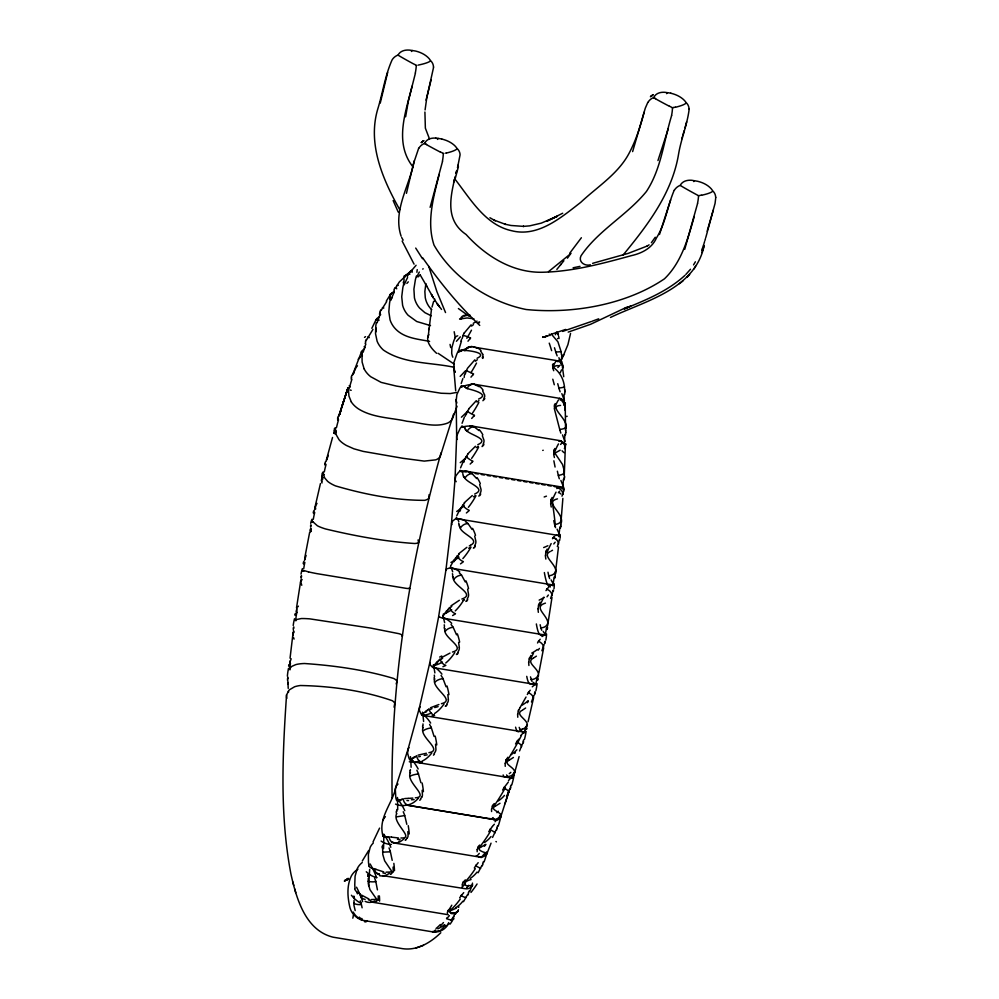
<?xml version="1.0" encoding="UTF-8"?>
<svg xmlns="http://www.w3.org/2000/svg" width="999" height="999" viewBox="0 0 999 999"><rect width="100%" height="100%" fill="white"/><g stroke="black" fill="none" stroke-linecap="round" stroke-linejoin="round"><path stroke-width="1.5" d="M565.571 432.617L565.546 434.89M396.828 813.498C391.121 822.577 415.834 838.873 400.936 837.961M440.996 452.922C409.69 564.885 390.347 681.193 392.108 797.751M386.138 872.164L390.334 872.027L391.633 871.153L384.652 860.838L382.817 854.532L382.642 848.988M565.222 404.033L565.559 430.769M448.389 699.675L447.827 694.542M564.235 475.886L563.998 469.767L562.512 464.448L554.895 453.146L560.177 450.187M565.159 410.452L565.209 403.871M547.315 626.336C551.723 616.845 530.881 607.642 545.442 603.121M434.528 301.236L434.615 298.801M517.607 714.073L517.782 717.245M288.224 688.398L287.849 680.856M429.607 341.383C417.969 339.098 404.782 338.211 395.904 329.345A22.453 19.843 35.4 0 1 390.06 319.905L388.836 311.75L389.535 303.234A70.567 62.4 35.4 0 1 390.247 299.675L390.247 295.866M557.479 498.863C542.644 502.46 566.283 513.786 560.689 524.325M526.773 726.698C530.506 720.391 513.648 714.822 521.865 710.476M537.824 677.409C542.27 669.592 524.425 663.124 533.091 658.266M382.754 845.092L382.704 846.94M564.273 475L565.409 445.092M371.291 899.562L376.735 899.35L369.93 889.634L368.281 883.503L368.256 878.208M564.185 477.684L564.085 479.895M505.132 763.411L505.244 766.333M550.049 551.61C540.222 556.256 560.427 565.784 554.994 574.887M404.158 277.859L404.233 277.048A26.424 11.364 7 0 1 404.195 275.861M565.209 404.32L565.184 404.682A7.055 7.043 65.8 0 0 559.34 398.314L474.001 384.215A7.055 6.194 -77.2 0 0 467.132 388.599L465.946 387.575M368.469 874.487L368.381 876.26M355.194 910.589L353.946 905.356L354.033 900.449M491.52 808.94L491.595 811.525M560.589 526.036L560.439 528.121M287.962 678.908L288.087 677.21M424.912 112.025L425.362 128.159L429.47 138.898M450.574 910.688C445.429 913.248 459.253 914.272 458.316 909.927M453.546 414.16L440.247 456.431A22.353 10.614 16.6 0 1 435.764 459.852L424.238 461.101L402.934 458.291L363.149 451.386L353.908 448.813L346.441 445.492A22.453 10.664 16.6 0 1 339.048 439.722L336.351 435.002L335.464 430.219A70.567 33.516 16.6 0 1 335.502 428.246M394.056 707.18L394.767 703.333A22.203 7.505 4.6 0 0 392.332 700.711C363.224 690.609 331.181 686.063 300.337 685.514A22.203 7.505 4.6 0 0 294.568 686.775L289.298 689.872L286.551 694.904C282.505 754.47 279.645 815.097 290.946 874.075C296.366 898.401 305.357 930.306 333.017 937.174L402.572 948.663C417.17 950.848 430.744 942.532 440.809 932.729M404.071 279.245L403.708 284.041A70.567 66.146 47.9 0 0 402.822 287.799L401.735 296.765L402.609 305.344A22.453 21.041 47.9 0 0 408.067 315.222L416.733 321.516L430.507 325.599M428.072 337.512L431.456 309.415M562.874 498.376L560.938 522.44M293.531 630.294L293.356 633.254A7.055 4.57 0 0 1 294.081 631.868M563.424 490.984L563.349 491.783M354.333 896.99L354.195 898.638M477.122 849.525L477.172 851.722M565.334 446.441L564.385 448.613M554.857 576.485L554.67 578.396M293.694 628.483L293.843 626.935M425.087 109.915L426.735 98.127L433.616 67.095M447.365 912.025L447.44 913.311M301.223 578.858L300.986 581.543A7.055 5.32 0.7 0 1 302.135 579.57M428.658 329.67L428.808 328.284M462.287 884.165L462.337 885.938M290.047 658.179L293.032 633.166M558.466 547.052L555.494 572.065M570.566 333.429L567.919 344.63L563.036 356.393M547.152 627.772L546.928 629.47M301.411 577.222L301.586 575.849M417.22 269.605L417.12 270.342A38.761 0.724 -84.3 0 1 416.895 272.302M559.265 539.822L559.09 540.996M289.26 665.471L289.41 664.422M310.714 527.784L310.439 530.144A7.055 5.957 1 0 1 311.051 528.808M405.619 116.783L408.329 101.136L415.434 73.089M563.224 492.782L561.962 496.166M378.321 899.112L378.196 895.953M509.353 760.077C501.311 764.123 517.007 767.569 514.385 773.401M296.503 607.916L300.449 582.579M552.022 597.315L548.076 622.652M537.637 678.646L537.4 680.082M310.914 526.386L311.114 525.224M286.551 694.904L286.588 697.477A16.858 5.707 4.6 0 0 286.913 698.214M321.778 478.371L321.491 480.319A7.055 6.469 0.6 0 1 323.276 477.622M295.504 614.897L295.729 613.623M553.034 590.272L552.747 591.82M289.623 663.149L291.159 658.766M558.903 542.12L557.33 546.54M501.061 815.833C502.21 812.249 488.211 809.527 495.492 806.056M406.443 193.344L413.486 163.674L418.668 148.264M304.857 557.317L309.665 532.28M543.668 647.914L538.861 672.951M526.573 727.846L526.361 728.883M380.257 103.059L387.649 72.477M425.874 283.679L424.862 291.508L425.274 297.739A22.453 21.853 -71.1 0 0 430.02 307.854L431.643 309.603M321.99 477.222L322.178 476.298M442.569 161.214L430.132 207.342M671.665 115.422C663.823 140.859 661.313 168.993 646.403 191.508C627.06 215.272 598.201 230.319 581.031 255.794C577.971 261.875 584.815 266.421 590.409 264.822M544.855 641.346L544.48 643.119M303.684 563.798L303.996 562.362M697.614 203.359L684.702 249.4M296.029 612.125L297.128 608.229M552.484 593.144L550.574 598.476M426.049 100.15L431.081 79.932M314.885 507.629L320.454 483.516M533.641 697.602L528.071 721.728M534.952 691.67L534.477 693.618M313.599 513.474L313.986 511.875M304.383 560.676L306.119 555.432M455.219 176.498C450.287 197.44 444.992 220.192 466.083 234.49C486.026 256.468 513.374 273.451 543.906 272.215C573.738 271.328 602.847 263.449 631.48 255.619C641.758 253.321 651.972 248.214 656.38 238.087C665.584 223.426 667.494 205.819 674.225 190.235M544.13 644.605L541.883 650.711M514.185 774.262L513.986 774.987L519.118 756.58M334.34 430.944L334.528 430.282M394.917 843.106L479.495 857.042A7.055 7.043 52.6 0 0 487.175 852.946L487 853.458M362.175 352.41L361.538 351.735M432.005 307.105L433.578 301.548M453.596 182.405L454.37 179.408M324.987 465.122L325.462 463.436M689.173 109.053C687.387 124.176 681.243 138.561 678.658 153.609C672.327 192.994 647.614 225.225 622.939 255.207M523.563 740.009L522.989 742.095M326.348 460.077L332.53 437.462M314.46 510.052L316.034 505.244M439.235 174.326C433.491 197.165 426.336 221.94 434.028 245.117C453.034 278.109 488.836 301.96 526.136 309.503C572.215 314.161 626.036 304.87 664.472 278.808C681.543 262.35 687.974 238.586 694.255 216.458M455.194 178.659L458.441 166.683M685.052 127.71L686.625 121.878M412.088 86.189C405.557 112.45 393.893 143.044 413.124 167.07M458.304 164.872L457.53 167.67L460.077 154.845A11.139 9.803 -17.5 0 0 457.142 148.564L455.519 146.453A26.861 18.756 -1.3 0 0 441.683 139.036M553.721 451.486L553.921 450.836M534.053 695.229L531.456 701.96M707.504 231.281L705.794 237.487M707.779 230.245L715.072 203.359L715.796 197.352M647.777 102.472L645.292 108.179L632.629 151.586M644.143 112.2C640.359 126.536 635.826 140.784 628.758 153.883C617.757 174.213 597.152 186.913 580.706 202.385C561.326 217.345 538.236 237.475 511.8 230.757C485.539 225.15 470.629 199.313 455.369 179.645M670.591 199.95L659.477 234.503M347.515 389.248L347.277 390.209A7.055 7.005 -12.9 0 1 349.275 387.5M414.273 160.802C409.702 185.702 392.507 210.564 401.111 236.189M713.249 210.19L707.155 231.156M668.343 128.534L657.954 160.564M462.187 338.499L463.074 335.502A7.055 1.149 23.2 0 1 470.467 337.962M684.178 130.669L682.717 135.727M704.894 240.609L705.494 238.524M461.438 341.071L458.529 350.761A70.567 54.058 -6.6 0 0 456.968 353.683L453.871 362.687L454.42 370.467A22.228 17.07 -7.5 0 0 455.207 372.277A22.353 17.12 -6.6 0 1 454.42 370.467M337.587 419.955L338.137 418.206M550.836 500.699L551.061 499.987M510.964 785.164L510.302 787.324M681.805 138.799L682.417 136.751M326.024 461.501L328.334 455.407M522.489 743.78L519.555 750.948M703.92 243.756L704.57 241.658M347.552 389.111L338.973 415.821L347.415 389.61L342.27 405.394M500.986 816.108L509.727 789.06M465.359 373.738L466.371 370.641L473.563 373.938A21.578 20.23 -47.4 0 1 473.151 374.7M504.982 803.72L509.552 789.422M338.773 416.221L343.544 401.511M545.691 552.559L545.953 551.81M702.871 246.928L703.571 244.817M610.464 317.445C645.304 300.749 695.117 289.548 704.22 245.354M701.86 252.51L703.97 246.091M464.348 376.823L464.123 377.485M497.477 826.036L496.728 828.208M351.086 379.083L351.698 377.322M478.658 322.202L478.409 322.877M339.235 414.897L341.358 409.927M466.283 414.423L467.42 411.288A7.055 0.912 27.2 0 0 474.4 415.359M396.029 786.638C392.994 802.322 379.245 816.358 382.28 832.979A70.567 50.425 23.1 0 0 382.917 836.063M509.278 790.359L506.481 796.478M552.734 364.935L553.284 363.636M554.582 405.144L555.232 403.546M701.71 250.15L702.484 248.002M538.424 605.794L538.723 605.032M554.083 450.362L554.845 448.514M483.416 861.613L482.592 863.748M352.422 375.337L355.906 367.919M365.147 343.519L365.821 341.77M457.08 406.218L452.497 418.593A22.353 13.462 19.4 0 1 447.677 423.064C434.515 428.022 420.342 422.614 406.98 421.278C390.759 417.657 372.814 417.907 358.316 408.816A22.453 13.511 19.4 0 1 351.286 401.885M496.091 829.944L492.544 837.437M352.922 374.026L361.451 351.96M647.864 102.51A11.139 9.865 -18.3 0 1 653.708 97.502L654.732 95.904A26.861 14.96 40.9 0 1 664.897 92.308L670.816 93.169M551.261 499.475L552.122 497.427M465.047 459.315L466.208 456.456A7.055 1.911 29.8 0 0 472.939 461.226A21.578 20.592 83.6 0 1 472.44 461.913M487.075 853.258L491.046 843.181M482.28 357.854L482.804 356.256A7.817 5.432 1.1 0 0 482.892 355.594A6.943 4.895 -4.7 0 0 482.729 354.245M529.195 659.103L529.52 658.341M483.841 398.726L484.465 396.928A7.817 6.219 1.8 0 0 484.602 396.166M464.173 461.476L463.823 462.325M546.178 551.273L547.152 549.063M366.608 339.847L372.952 329.383M379.42 314.111L380.144 312.45M469.143 891.008L468.256 893.056M481.905 865.434L478.084 872.789M483.054 444.455L483.778 442.507A7.817 6.868 2 0 0 483.966 441.683A6.943 6.119 -6.8 0 0 483.891 439.985L482.317 435.751M399.8 209.753C382.555 179.096 366.908 143.157 378.184 107.667C382.904 91.846 385.314 75.062 392.058 59.965A11.139 9.94 -15.2 0 1 398.014 55.057L399.125 53.484A26.861 15.21 40.7 0 1 409.677 50.112L415.621 51.049A26.861 18.656 -2.4 0 1 429.133 58.629L430.681 60.739A11.139 9.89 -15.2 0 1 433.479 67.095M382.842 820.641L383.229 819.742A22.453 16.034 23.1 0 1 385.414 816.658M674.337 190.285A11.139 9.89 -15.2 0 1 680.207 185.364L681.293 183.754A26.861 15.285 40.9 0 1 691.795 180.282L697.789 181.319A26.861 18.656 -2.4 0 1 711.313 188.898L712.861 190.996A11.139 9.865 -14.4 0 1 715.659 197.365M538.961 604.47L540.034 602.172M461.501 507.767L462.749 505.007A7.055 2.86 33.1 0 0 469.243 510.402A21.578 20.105 63 0 1 468.706 511.013L466.383 512.974M518.256 711.151L518.606 710.414M448.751 922.564L448.052 924.087A16.858 15.41 40.9 0 1 434.378 932.067A10.152 9.278 40.7 0 1 432.992 931.93L363.436 920.429A10.052 9.266 42.5 0 1 362.137 920.141L362.063 920.104A16.858 15.397 40.7 0 1 350.012 907.879C347.477 897.377 346.553 885.589 351.511 875.686A22.203 20.28 40.7 0 1 356.094 870.454L357.942 869.167M479.957 493.956L480.769 491.895A7.817 7.355 1.5 0 0 480.994 491.021A6.943 6.531 -11 0 0 480.981 489.21L479.645 484.565M483.254 400.062L482.942 400.724M379.583 828.109L373.027 841.945M460.564 509.815L459.815 511.401M380.981 310.627L386.688 301.586M529.782 657.779L530.956 655.444M455.007 913.523L454.058 915.421M467.52 894.654L463.474 901.697M393.569 291.621L394.33 290.072M482.405 445.891L482.067 446.603M560.826 360.964L563.798 354.795M371.84 328.309L375.774 320.242A7.055 6.918 22.8 0 1 379.008 317.07M474.612 545.966L475.512 543.868A7.817 7.667 -1.7 0 0 475.774 542.957A6.943 6.793 -22.6 0 0 475.824 541.071L474.712 536.126M505.856 760.676L506.218 759.977M455.719 558.528L457.13 555.781A7.055 3.721 37.1 0 0 463.386 561.675A21.578 19.181 50.6 0 1 462.812 562.187L460.489 563.873M479.245 495.429L478.871 496.166M518.881 709.864L520.142 707.554M464.198 333.054L471.116 324.812M467.145 599.238L468.119 597.152A7.817 7.805 -30.2 0 0 468.431 596.228A6.943 6.906 -66.1 0 0 468.531 594.318L467.644 589.185M454.832 560.227L454.046 561.675M473.838 547.464L473.439 548.201M395.217 288.386L399.363 281.918L403.871 277.685M453.284 916.882L451.098 920.641M407.23 276.573L408.017 275.175M316.483 504.308L317.008 503.384M404.695 275.924L409.265 272.615M492.307 806.455L492.694 805.806M419.667 707.155L419.28 710.114L420.904 713.661A70.567 23.714 14.1 0 0 422.015 715.234L525.249 732.292A69.381 23.314 14.1 0 0 525.049 730.394L524.937 729.894M506.518 759.452L507.854 757.23M448.027 609.977L449.5 607.492A7.055 4.471 42.3 0 0 455.519 613.773A21.578 17.845 43.6 0 1 454.907 614.173L452.597 615.559M693.556 264.897L695.379 261.788M457.754 652.447L458.803 650.424A7.817 7.767 26.7 0 0 459.128 649.512A6.943 6.856 51 0 0 459.303 647.614M368.693 850.449L362.287 860.988M527.297 694.505L528.371 692.719A7.055 4.158 19.1 0 1 533.216 698.139M466.321 600.711L465.896 601.435M537.524 642.981L538.498 641.395A7.055 4.97 18.3 0 1 543.431 647.302M515.546 743.943L516.72 742.007A7.055 3.259 20.2 0 1 521.528 746.815M502.597 790.072L503.858 788.036A7.055 2.285 21.5 0 1 508.641 792.145M386.301 301.111L390.821 293.868L394.155 292.307M468.731 408.866L476.323 400.649M565.172 404.795L564.51 405.045M545.978 590.634L546.865 589.285A21.366 12.075 59.6 0 1 547.102 588.786M693.93 268.968L695.566 266.346M447.115 611.488L446.316 612.762M421.69 797.252L420.517 798.8M408.928 273.689L416.084 265.272M488.723 831.742L490.084 829.669A7.055 1.274 23 0 1 494.892 833.004M456.88 653.858L456.431 654.545M492.994 805.319L494.18 803.571M446.665 704.283L447.764 702.372A7.817 7.542 18.4 0 0 448.114 701.498A6.943 6.643 32.6 0 0 448.339 699.675M517.12 741.383L518.731 739.198M504.295 787.362L508.304 782.105M467.582 454.133L475.449 446.266M528.733 692.157L530.219 690.209M410.214 271.778L410.439 271.441A7.055 2.76 32.7 0 1 412.125 270.429M552.472 538.736L553.259 537.674A7.055 6.244 17.9 0 1 558.478 544.218M474.3 867.956L475.736 865.883L480.606 868.381M438.536 661.038L440.047 658.903A7.055 5.107 49.2 0 0 445.816 665.434A21.578 16.121 39.6 0 1 445.192 665.696L442.907 666.733M490.546 828.983L492.382 826.523M655.257 237.25L651.385 242.72M567.457 258.179L570.953 253.271M469.98 338.673L467.982 341.208M297.902 606.83L298.401 606.143M538.823 640.896L540.197 639.235M476.223 865.196L478.171 862.686M445.754 705.594L445.292 706.231M581.381 237.737L569.767 253.147M434.153 753.471L435.302 751.723A7.817 7.143 16.9 0 0 435.664 750.911A6.943 6.294 26.7 0 0 435.926 749.188L435.564 744.243M407.292 837.861L406.106 839.16M478.658 846.34L479.645 845.054M459.665 897.789L461.176 895.791A7.055 0.799 27 0 0 466.146 897.427M437.612 662.325L436.788 663.386M473.051 374.637L470.966 377.135M464.185 502.859L472.277 495.554M356.655 366.833L357.467 365.771M461.688 895.116L463.723 892.644M547.165 588.873L548.414 587.537M556.83 269.418L561.263 263.961M560.451 264.96L563.898 260.739M473.863 416.046L471.69 418.431M556.83 488.598L557.529 487.837A21.366 7.98 48.9 0 1 557.792 487.649L558.816 487.075M396.166 683.965L396.965 681.343A22.353 5.944 5.7 0 0 393.693 678.471C364.922 669.842 334.453 665.571 304.483 663.511A22.453 5.969 5.7 0 0 295.754 664.622L291.82 666.358L289.585 668.581A70.567 18.744 5.7 0 0 289.048 669.605M690.509 269.231L685.926 274.363M448.863 923.663L445.966 926.535M447.29 918.006L449.413 915.633M427.472 710.464L428.996 708.716A7.055 5.619 58.5 0 0 434.54 715.371M443.469 922.564L440.359 925.948M458.616 553.858L466.883 547.315M390.247 299.675L392.357 297.277M463.836 881.505L465.309 879.882M472.39 461.863L470.154 464.085M392.457 872.527L391.383 873.463M687.1 277.185L689.66 274.5M553.533 537.362L554.67 536.401M426.536 711.488L425.724 712.312M451.011 605.844L459.378 600.262M450.399 908.615L449.6 909.34M685.002 275.312C667.819 291.134 645.816 300.1 624.462 308.766L630.656 306.156L624.338 308.816M651.048 96.191L653.309 94.63M415.109 757.03L416.62 755.719A7.055 5.969 70.9 0 0 421.965 762.349M558.953 441.421L559.577 440.996A7.055 6.931 23.8 0 1 565.184 447.639M570.504 253.833L548.501 271.666M376.049 319.88L377.147 319.38M474.862 359.827L467.594 368.169A26.424 26.286 74.2 0 0 466.421 370.654M423.713 140.697L421.303 142.57L423.713 140.697L422.115 141.945M377.535 900.411L376.348 901.123M651.211 96.141L652.809 94.893M679.407 283.691L682.954 280.919M650.399 96.766L652.022 95.517M430.294 61.101L429.932 61.351A26.861 4.57 -5.9 0 1 419.393 64.848L418.119 65.11M441.57 657.567L449.975 653.096M414.073 757.841L413.374 758.328M348.176 878.308L344.343 881.106L348.301 878.645L344.593 880.668L348.938 879.07L345.429 880.294M513.411 757.467L509.852 759.777M525.636 708.016L522.539 710.064M435.739 929.957L433.828 931.243M500.012 803.271L496.016 805.768M477.06 321.116L473.239 323.326M536.401 656.143L533.566 657.979M485.776 844.305L481.506 846.802M404.495 277.235L405.157 276.823M478.583 399.051C490.609 394.143 471.428 389.635 467.132 388.599M477.06 358.266C488.973 352.759 467.757 350.387 463.648 350.324M646.803 246.316L649.1 244.83M471.066 879.557C461.326 881.88 463.311 888.086 472.752 884.989A7.055 6.918 22.8 0 1 464.96 888.673L382.617 875.599M477.784 444.692C490.734 438.898 468.706 434.852 466.071 429.945M402.073 636.263L402.447 635.277A22.353 2.585 7.8 0 0 399.026 633.703L370.841 628.109L309.802 618.868A22.453 2.597 7.8 0 0 301.248 618.556L295.404 619.767A70.567 8.167 7.8 0 0 294.942 620.167M474.675 494.043C488.036 488.249 465.309 483.154 463.948 476.361M562.687 213.237L546.928 221.129L557.442 216.234L541.233 223.152L529.657 225.861L523.076 226.411L523.801 226.398L511.038 225.487L504.595 224.126L505.656 224.413L494.068 220.105M456.231 908.166L450.911 910.564M401.835 799.537L403.221 798.75A7.055 6.156 86.8 0 0 408.391 805.231M552.522 550.262L551.148 551.023M470.816 545.092C481.393 539.26 459.253 533.703 459.79 526.173M469.318 545.916L470.442 545.292M430.507 707.729L438.898 704.52M647.315 245.991L628.234 253.371L592.607 263.336M552.684 585.726L552.922 585.601A69.381 8.029 7.8 0 0 553.583 585.064M480.806 847.152C475.262 849.575 484.415 852.909 487.125 852.921M626.823 307.168L590.684 324.25L568.206 332.118M461.85 599.013C476.823 594.03 451.336 585.614 453.221 576.71M452.472 652.035C467.582 647.764 441.87 637.662 444.942 628.571M400.836 800.024L400.062 800.311M591.308 321.528L562.637 331.418M592.195 321.203L598.701 318.831M415.734 948.063L423.464 945.329M565.684 329.42L549.662 334.802M441.408 703.683C456.605 700.149 430.606 688.336 434.79 678.783M438.461 930.768L435.364 931.68M559.79 440.909L560.751 440.771M418.106 755.119L426.411 753.246M464.073 316.121L466.183 315.522M480.581 856.855L479.695 857.03M456.481 392.457L450.262 393.569L441.133 393.244L396.466 386.101L381.143 382.38L370.716 376.723A22.453 16.034 23.1 0 1 364.086 368.781M542.657 337.325L548.414 335.776M459.565 319.031L467.12 317.969L473.901 318.768M428.921 752.672C444.006 750.137 418.206 736.8 423.226 727.334M446.328 152.922L445.442 153.122M675.424 107.118L673.863 107.467M387.799 837.075L389.135 836.75A7.055 6.194 -75.2 0 0 394.168 842.944M396.853 816.807L404.745 815.571L406.818 824.325M579.994 266.358L573.101 267.807M673.801 107.48L672.502 107.755L669.455 106.169M701.548 195.117L700.361 195.367M443.768 153.484L440.359 151.973M699.962 195.454L698.576 195.717L695.554 194.093A26.861 1.199 27.9 0 1 682.005 186.488L680.269 185.439M416.67 65.397L413.386 63.824A26.861 1.199 27.9 0 1 399.837 56.219L398.102 55.17M431.668 716.158L433.966 715.584A21.578 14.061 37.5 0 0 434.465 715.272M560.564 405.432C546.578 406.118 570.666 420.129 565.534 429.383M415.309 797.801C430.382 797.027 404.982 781.817 410.477 772.602M468.656 346.99L470.929 346.765M421.403 762.449L419.143 762.599M412.824 798.101L408.316 798.376M404.67 798.551L408.067 798.388M386.75 837.224L386.188 837.224M469.892 315.01L466.758 315.384A7.055 5.932 69.3 0 0 460.377 319.043L460.377 319.043M558.628 365.696C556.368 365.197 551.585 366.745 555.382 368.993C561.488 374.225 564.647 382.142 564.622 390.097M471.253 383.916L473.464 384.116M398.476 837.974L391.645 837.174M407.842 805.219L405.644 804.919M382.567 852.184L390.397 851.785L392.207 860.351M435.751 138.024L441.72 138.973M453.484 367.132C430.132 362.287 403.608 363.886 383.354 350.012A22.453 18.169 28 0 1 377.11 341.233L375.524 333.678L375.811 325.824A70.567 57.118 28 0 1 376.361 322.552M556.081 360.502L471.478 346.74A7.055 6.144 84.9 0 0 464.86 350.824M458.529 350.761L461.563 351.261M469.98 425.761L561.45 440.871M464.785 426.96L461.738 426.461A70.567 38.262 0.8 0 0 460.139 428.459L456.668 436.001L455.044 478.996L451.461 523.513L445.954 569.78L438.648 616.645L429.732 662.949L419.43 707.567L407.992 749.387L395.267 788.785L395.841 797.901A70.567 42.495 19.4 0 0 396.64 800.536L399.675 801.036M465.047 471.053L561.026 486.913M466.133 472.003L460.064 471.004A70.567 28.859 3.4 0 0 458.491 472.44L455.769 475.986L455.132 479.557A22.453 9.178 3.4 0 0 456.206 481.705M469.18 472.515L472.215 473.014M475.249 473.514L478.284 474.013M481.318 474.513L484.353 475.012M487.4 475.524L490.434 476.024M493.469 476.523L496.503 477.023M499.537 477.522L502.572 478.022M505.619 478.533L508.653 479.033M511.688 479.532L514.722 480.032M517.757 480.531L520.791 481.043M523.838 481.543L526.873 482.042M529.907 482.542L532.942 483.041M535.976 483.541L539.01 484.053M542.057 484.552L545.092 485.052M548.126 485.551L551.161 486.051M554.195 486.55L557.23 487.062M560.277 487.562L563.311 488.061A69.381 28.372 3.4 0 1 562.949 489.135M412.824 760.426L409.79 759.927A70.567 33.516 16.6 0 1 408.828 757.791L407.567 752.946L408.279 748.8A22.453 10.664 16.6 0 1 409.041 747.727M416.096 762.299L509.602 777.746M494.268 819.555L406.918 805.132L494.892 819.655L493.918 819.43M370.954 901.96L448.314 914.734M383.716 871.877L376.024 869.417M390.522 836.962L391.446 837.137M559.527 398.339L560.414 398.638M473.763 346.903L476.773 347.902M471.59 426.036L473.726 426.685M308.529 571.903L303.109 570.304A70.567 2.61 9.9 0 1 302.734 570.092M474.001 384.215L479.045 386.65M561.463 354.845L561.101 351.673L555.794 352.06L554.482 347.777M393.631 842.806L391.521 842.082M368.918 898.975L361.526 895.092M409.091 588.074L409.727 588.611A22.353 0.824 9.9 0 1 406.094 588.336L316.845 573.626A22.453 0.837 9.9 0 1 308.516 571.903M431.256 315.796L424.937 312.687L419.53 308.004A22.453 21.716 71.4 0 1 414.435 297.889L413.911 289.098L415.359 279.895A70.567 68.257 71.4 0 1 416.408 276.049M556.331 360.564L557.817 361.7M545.042 634.752L545.242 634.84A69.381 2.572 9.9 0 1 545.779 635.139L442.545 618.081A70.567 2.61 9.9 0 1 441.183 617.707L438.798 616.62A22.453 0.837 9.9 0 1 439.023 616.608M469.667 472.34L471.703 473.401M464.523 386.65L465.197 387.025M369.28 337.637L367.944 336.875M379.108 874.312L377.085 873.163M454.208 364.123L438.099 353.296M508.229 777.284L507.529 776.735A21.354 6.843 -29.9 0 1 507.305 776.448L506.593 774.924M655.544 98.626L653.771 97.602M426.561 144.493L424.65 143.394L425.636 141.708A26.861 14.96 40.9 0 1 435.801 138.112M489.935 217.745L495.354 220.841M469.143 316.321L458.404 308.554M562.362 366.533L563.736 376.71M465.522 521.653L467.457 523.139A21.641 15.297 -22 0 1 467.994 523.526L472.04 529.433M358.191 892.831L357.642 892.332M551.448 334.215L557.929 341.833L561.113 351.698M359.24 917.119L361.426 919.217M459.265 572.789L461.088 574.65A21.641 17.133 -25.4 0 1 461.563 575.162L465.284 581.955M479.757 325.437C458.266 305.095 439.535 281.943 422.602 257.73M464.785 428.434L465.397 429.083M520.829 730.868L520.042 729.794A21.354 9.116 -34.3 0 1 519.93 729.432L519.205 727.347M478.996 430.569L474.238 426.898A7.055 6.094 -60 0 0 467.145 431.443M451.048 624.475L452.759 626.673A21.641 18.606 -31.3 0 1 453.159 627.297L456.555 634.84M480.669 351.111L482.654 354.258M439.335 306.705L437.137 303.596L441.558 309.44M418.057 539.935L418.593 542.507A22.353 4.221 11.9 0 1 414.722 543.518C384.69 541.483 354.72 535.951 325.449 528.933A22.453 4.233 11.9 0 1 317.395 525.786L312.512 521.441A70.567 13.324 11.9 0 1 312.262 520.616M438.661 305.756L434.328 299.35M441.071 675.436L442.669 677.921A21.641 19.68 -41.4 0 1 443.007 678.646L446.078 686.763M476.648 478.558L472.202 473.738A7.055 5.819 -45.7 0 0 464.897 478.296M557.966 334.028L558.416 335.239A7.055 6.781 -1.3 0 0 557.092 332.18M422.502 258.704L415.709 248.077M532.067 681.443L531.306 679.969A21.354 11.101 -39.7 0 1 531.243 679.47L530.494 676.872M462.799 474.313L463.349 475.224M482.654 390.896L484.428 394.642M432.517 296.403L431.431 294.555L433.491 298.077L425.537 284.041M426.86 286.376L420.254 275.025M429.582 724.425L431.056 727.147M351.298 401.873L348.951 396.079L348.439 390.109A70.567 42.495 19.4 0 1 348.639 387.637M401.66 237.512L403.146 240.16M492.957 818.418L493.731 819.33A7.055 7.005 -12.9 0 0 501.261 814.947M414.061 264.136L402.147 241.059M445.529 312.562L436.938 291.745L428.758 266.396M416.87 770.241L418.219 773.139A21.641 20.554 -80.9 0 1 418.444 773.963L420.891 782.679M549.912 335.614L549.163 334.103M541.758 630.257L540.996 628.408M364.098 368.781L362.113 362.025L362 355.032A70.567 50.425 23.1 0 1 362.375 352.123M322.028 482.992L321.566 481.568M403.246 811.737L404.483 814.747A21.641 20.33 76.1 0 1 404.645 815.609M398.251 212.138L393.156 200.574M458.641 523.139L459.115 524.288M389.036 847.914L390.159 850.961M549.65 578.571L548.876 576.386M553.721 370.729L552.684 367.932M557.142 355.881L556.056 352.872M374.588 877.859L375.624 880.881M555.544 527.659L554.745 525.199M560.114 391.808L559.128 388.848M360.277 900.848L361.226 903.783M559.315 478.771L558.466 476.073M560.851 433.116L559.939 430.257M452.397 573.713L452.797 575.087M292.744 881.792L293.756 885.414M294.705 888.898L295.741 892.606M429.108 494.642L428.858 498.076A22.353 7.517 14.1 0 1 424.687 500.337C394.705 500.387 364.173 494.293 335.402 485.864A22.453 7.542 14.1 0 1 327.647 481.368L324.638 477.834L323.389 474.35A70.567 23.714 14.1 0 1 323.276 472.939M557.742 383.703L558.903 388.037A7.055 0.737 -5.1 0 0 564.41 386.838M554.395 457.517L553.646 454.22M434.09 736.45L431.393 727.909A7.055 2.41 -12.7 0 0 423.489 730.619M554.333 408.616L559.727 429.458A7.055 1.761 -3.5 0 0 565.459 427.485M444.218 624.8L444.53 626.348M458.603 642.432L459.34 647.614M557.38 471.203L558.279 475.324A7.055 2.76 -2.1 0 0 564.248 472.652M551.236 507.042L550.624 503.608M450.062 344.405L450.699 347.577M362.113 907.816L361.413 904.557A7.055 2.66 -2.2 0 1 353.808 903.208M553.771 520.616L554.582 524.5A7.055 3.709 -0.9 0 0 560.789 521.216M540.159 624.737L540.846 627.872A7.055 5.32 0.7 0 0 547.539 623.701M558.641 336.326L559.04 338.511M547.989 572.215L548.726 575.774A7.055 4.57 0 0 0 555.169 571.977M301.186 584.328L301.061 583.453M545.841 559.078L545.354 555.594M377.422 889.872L375.836 881.692A7.055 1.648 -3.7 0 1 368.094 881.23M434.303 675.137L434.54 676.835M310.527 531.918L310.502 531.73A26.424 15.097 -9.8 0 1 310.102 530.194M538.336 612.337L537.974 608.866M422.14 790.309L422.44 794.954A6.943 5.794 24.4 0 1 422.09 796.54A7.817 6.581 16.8 0 1 421.665 797.239M390.222 295.417L390.184 294.955A7.055 6.618 18.8 0 1 394.056 291.87M528.908 665.496L528.646 662.137M407.854 831.605L408.079 835.851A6.943 5.157 23.5 0 1 407.704 837.249A7.817 5.869 17.3 0 1 407.242 837.824M453.608 366.458L455.694 390.746M393.094 867.107L393.244 870.853A6.943 4.421 23.5 0 1 392.894 872.04M422.952 723.925L423.064 725.274M461.226 386.051A70.567 46.728 -2.4 0 0 459.627 388.536L456.88 394.543L456.218 400.399A22.453 14.86 -2.4 0 0 456.893 402.959M561.613 356.631L561.75 358.891M410.352 769.58L410.389 770.504M456.131 399.488L456.693 438.049A22.453 12.175 0.8 0 0 457.067 439.485M564.71 391.933L564.76 394.23M396.815 809.527L396.828 811.388M418.793 148.314A11.139 9.815 -18.3 0 1 424.637 143.344M439.947 151.885A26.861 1.136 27.1 0 1 424.975 143.744M443.269 153.771A11.139 2.585 -81.3 0 1 442.445 161.089M411.438 51.498A11.139 2.373 -80.3 0 1 412.237 50.512M416.271 65.697A11.139 2.298 -80.6 0 1 415.322 72.952M437.45 139.423A11.139 2.647 -81 0 1 438.324 138.436M456.618 149.226A26.861 4.933 -6.1 0 1 446.703 152.972M689.035 109.053A11.139 9.815 -18.3 0 0 686.263 102.747L684.627 100.649A26.861 18.756 -1.3 0 0 670.779 93.232M666.608 93.656A11.139 2.647 -80.5 0 1 667.419 92.72M698.538 195.792A11.139 2.373 -80.3 0 1 697.539 203.272M712.25 191.646A26.861 4.683 -5.7 0 1 701.935 195.18M693.806 181.593A11.139 2.373 -79.8 0 1 694.405 180.869M672.464 107.83A11.139 2.647 -81 0 1 671.59 115.347M685.714 103.421A26.861 4.933 -6.1 0 1 675.799 107.168M669.055 106.081A26.861 1.136 27.1 0 1 654.07 97.939M436.613 353.321A44.805 17.657 22 0 1 428.846 334.69M457.729 335.814A3.372 2.735 -9.3 0 0 455.219 337.637A64.148 52.01 -9.3 0 0 453.658 341.296L451.873 347.689L451.698 353.109A22.353 18.119 -9.3 0 0 452.822 357.205M454.17 331.718A319.83 72.165 -80.6 0 1 455.219 337.637M418.181 276.873A35.489 6.406 -45.7 0 1 420.279 274.713M416.858 276.935A38.761 16.696 -79.1 0 1 419.33 272.028M423.077 268.644A35.489 6.131 -59.5 0 1 422.839 269.206M406.868 283.404A35.489 3.359 -46.7 0 1 408.304 281.855M404.27 284.79A38.761 16.459 -77 0 1 407.592 277.547M412.112 270.741A35.489 7.892 -63.2 0 1 412.05 272.377M407.867 274.488A31.019 11.951 -74.8 0 1 408.828 272.989M390.921 300.212A38.761 16.034 -75 0 1 394.056 292.482M396.116 287.475A35.489 9.291 -67.3 0 1 396.678 288.823M404.233 277.048A7.055 6.181 17.8 0 1 409.915 274.188M403.421 281.955A30.969 1.124 -80.8 0 1 403.309 282.967M394.106 289.423A31.019 11.451 -73.2 0 1 395.03 287.7M396.678 285.826A7.055 1.811 29.5 0 1 398.239 285.389M409.178 272.44A24.263 13.924 67.3 0 1 410.052 272.103M365.522 336.626A35.489 2.423 -50.6 0 1 364.498 337.362M377.135 322.827A38.761 15.41 -73.2 0 1 380.032 314.81M375.886 327.859A38.761 1.374 89.8 0 1 376.061 331.768M379.882 313.486A35.489 10.29 -71.8 0 1 380.656 314.735M390.709 294.967A26.424 7.605 5.1 0 1 390.309 294.193M389.81 298.164A30.969 1.211 -82.5 0 1 389.76 298.988M379.832 311.925A31.019 10.827 -71.9 0 1 380.719 310.027M382.38 307.804A7.055 0.799 27 0 1 383.828 307.979M360.389 357.093A35.489 5.007 -53.4 0 1 358.216 359.203M363.236 352.098A38.761 14.623 -71.5 0 1 365.871 343.956M361.838 353.184A38.761 2.448 88.1 0 1 362.362 356.119M364.173 346.541A35.489 10.877 -76.6 0 1 364.972 347.864M379.145 320.167A26.424 3.671 3.3 0 1 378.221 319.867M365.409 341.421A31.019 10.102 -70.8 0 1 366.246 339.398M348.301 390.734A35.489 7.305 -56.9 0 1 346.403 392.457M349.588 387.3A38.761 13.686 -70.2 0 1 351.935 379.22M347.802 387.649A38.761 3.671 86.8 0 1 348.676 388.936M349.175 385.676A35.489 11.014 -81.5 0 1 349.925 387.15M361.351 352.285A7.055 7.043 52.7 0 1 363.948 349.213M361.563 351.448A30.969 1.798 -85.8 0 1 361.65 351.636M351.198 377.197A31.019 9.303 -70 0 1 351.96 375.1M354.108 372.977A7.055 1.274 23 0 1 353.634 372.227M335.814 430.494A35.489 9.266 -60.9 0 1 334.128 431.818L333.866 433.316A7.055 6.818 -1.7 0 1 335.339 430.956M336.501 427.572A38.761 12.625 -69.1 0 1 338.549 419.742M334.365 428.646A38.761 5.007 85.7 0 1 335.489 428.072M335.102 429.982A35.489 10.727 -86.3 0 1 336.001 432.117M351.198 390.297A26.424 4.296 -0.8 0 1 350.112 390.01M347.552 388.074A30.969 2.285 -87.2 0 1 347.714 387.874M337.537 418.381A31.019 8.454 -69.5 0 1 338.211 416.271M340.135 413.961A7.055 2.285 21.5 0 1 339.885 413.087M324.225 474.463A35.489 10.839 -65.4 0 1 322.427 475.561M324.313 471.94A38.761 11.451 -68.3 0 1 326.036 464.51M321.878 474.338A38.761 6.431 85 0 1 323.164 471.965M322.227 478.446A35.489 9.99 89 0 1 322.665 479.582M335.164 433.978A26.424 8.154 -3.3 0 1 334.403 433.254M334.141 430.257A30.969 2.885 -88.5 0 1 334.34 429.632M324.775 463.948A31.019 7.555 -69.2 0 1 325.362 461.888M327.11 459.265A7.055 3.259 20.2 0 1 326.998 458.416M312.912 522.002A35.489 11.976 -70.3 0 1 311.775 522.39M313.299 519.318A38.761 10.215 -67.9 0 1 314.722 512.45M310.677 523.289A38.761 7.917 84.5 0 1 312.038 519.243M310.826 529.97A35.489 8.854 84.6 0 1 311.313 531.393M321.953 481.481A26.424 11.776 -6.2 0 1 321.416 480.332M321.678 476.773A30.969 3.571 -89.7 0 1 321.915 475.761M313.224 512.762A31.019 6.631 -69.2 0 1 313.711 510.826M315.734 508.916A7.055 4.158 19.2 0 1 315.309 507.092M303.996 570.953A35.489 12.662 -75.6 0 1 302.51 571.066M303.758 568.568A38.761 8.941 -67.7 0 1 304.87 562.362M301.036 574.125A38.761 9.403 84.4 0 1 302.397 568.606M301.186 583.391A35.489 7.318 80.6 0 1 301.773 585.264M310.527 526.348A30.969 4.358 89.4 0 1 310.764 524.999M303.197 563.611A31.019 5.732 -69.5 0 1 303.571 561.85M305.207 559.165A7.055 4.97 18.3 0 1 305.095 557.929M296.066 620.691A35.489 12.862 -81 0 1 294.905 620.329M295.879 618.506A38.761 7.655 -67.9 0 1 296.715 613.061M293.207 625.524A38.761 10.864 84.7 0 1 294.493 618.731M293.569 637.537A35.489 5.445 77 0 1 294.056 639.123M300.811 583.516A26.424 18.019 -14.4 0 1 300.487 581.63M300.961 577.672A30.969 5.195 88.7 0 1 301.174 576.023M294.93 615.197A31.019 4.845 -70.1 0 1 295.192 613.698M297.315 612.487A7.055 5.669 17.8 0 1 296.603 609.665M290.234 669.717A35.489 12.587 -86.4 0 1 289.148 668.955M289.885 667.919A38.761 6.394 -68.3 0 1 290.472 663.311M287.362 676.173A38.761 12.275 85.3 0 1 288.499 668.331M288.249 691.271A35.489 3.259 74 0 1 288.549 692.22M293.044 635.551A26.424 20.479 -20.7 0 1 292.744 633.366M293.219 629.42A30.969 6.069 88.3 0 1 293.394 627.547M288.649 666.183A31.019 4.021 -70.8 0 1 288.798 665.009M290.222 662.537A7.055 6.244 17.9 0 1 290.047 661.013M370.117 863.96A35.489 15.647 65.6 0 1 376.635 877.809M369.655 869.355A38.761 1.661 -87.5 0 1 368.619 885.801M368.718 866.071A38.761 15.559 -70.1 0 0 371.84 868.156L372.54 868.431A30.969 12.288 -76.7 0 0 373.364 868.593L374.712 868.793A7.055 6.069 -58.2 0 0 379.62 874.575M376.81 877.497A35.489 24.001 87.9 0 1 366.271 871.765M368.931 865.621A70.567 57.118 28 0 1 368.469 862.187L368.394 854.27L370.204 847.289A22.453 18.169 28 0 1 373.301 843.031M375.474 880.906A21.641 18.581 49.9 0 1 375.699 881.717M357.455 893.83A26.424 6.006 20.6 0 1 357.13 893.006M365.135 899.325A7.055 5.769 -44.3 0 1 360.302 894.08L359.028 893.406A30.969 12.512 -78.5 0 1 358.229 893.056M357.53 892.619A38.761 16.459 -72 0 1 354.707 889.135M361.363 903.358A35.489 23.002 82.4 0 1 351.423 895.254M355.032 888.498A70.567 62.4 35.4 0 1 354.757 884.777L355.082 876.21L357.255 868.606A22.453 19.843 35.4 0 1 362.275 862.499M356.531 887.212A35.489 12.837 64.4 0 1 362.649 901.71M353.359 915.146A38.761 1.049 -85.7 0 1 352.797 918.168M367.932 874.662A31.019 2.91 -88.8 0 1 367.844 876.36M370.741 900.499A24.263 18.082 -26.3 0 1 368.344 899.762M468.543 893.568A30.707 10.614 -71.9 0 1 467.769 895.229M471.74 886.2A38.462 16.746 -73.5 0 1 469.642 891.583M458.379 906.83A38.462 1.086 -86.1 0 1 458.341 907.117M458.691 907.317A30.707 1.186 -82.4 0 1 458.728 906.58M458.341 910.276A7.055 6.618 18.8 0 1 450.999 913.548M462.837 901.21A24.987 23.864 -52.8 0 1 455.894 907.604M379.37 895.903A29.233 3.234 77.7 0 1 379.57 901.16M378.209 899.075A6.943 3.584 24 0 1 377.997 900.062M377.834 899.987A7.817 4.071 19.1 0 1 377.41 900.336M376.398 901.273A26.898 16.021 78.7 0 1 375.424 901.585M374.825 900.948A29.221 16.708 -87.6 0 1 365.135 901.348M362.125 896.59A21.578 0.699 39.4 0 1 361.7 896.265M451.798 905.194A29.246 3.909 -66.1 0 1 448.451 910.414M447.652 911.962A7.218 2.76 -19.5 0 1 448.713 910.626M447.714 910.701A18.357 2.622 -33.9 0 1 448.027 910.401M460.289 899.038A29.171 9.041 -57.4 0 1 449.812 910.713M460.964 895.666A21.366 13.974 -50.6 0 1 461.488 894.979M477.072 883.99A34.94 8.454 -48.6 0 1 470.991 892.432M466.895 887.449A36.089 4.533 -51.8 0 1 468.743 885.264M383.853 834.265A35.489 18.232 67.6 0 1 390.809 847.264M383.841 834.427A38.761 2.448 -89 0 1 383.541 848.601M386.201 836.9A38.761 14.486 -68.5 0 1 382.842 836.238M391.433 844.417A35.489 24.588 -85.9 0 1 381.094 841.096M390.035 850.998A21.641 19.668 59.8 0 1 390.284 851.81M375.587 869.242A26.424 2.073 18.4 0 1 376.148 869.355M382.192 846.153A31.019 3.634 -89.9 0 1 382.142 847.964M385.439 873.376A24.263 15.897 -23.4 0 1 382.929 872.926M466.908 887.974A21.354 1.086 -21.6 0 1 467.257 887.799M482.967 864.098A30.707 9.903 -70.9 0 1 482.242 865.871M486.888 853.096A38.462 15.984 -71.5 0 1 484.028 861.975M485.214 855.206A36.089 8.079 -58 0 1 484.952 855.406M486.7 851.86A38.462 2.547 -89.3 0 1 486.151 853.621M472.502 883.091A38.462 1.736 -87.8 0 1 472.227 884.365M477.047 872.077A24.987 23.077 -35.2 0 1 470.292 878.358M393.843 863.361A29.233 4.908 76.8 0 1 394.493 870.728M392.794 872.002A7.817 5.02 18.1 0 1 392.37 872.477M391.358 873.85A26.898 17.045 83.2 0 1 390.372 874.412M389.548 873.126A29.221 17.02 -83.5 0 1 379.445 875.648M378.996 873.913A21.578 3.571 37.8 0 1 378.484 873.638M465.384 882.841A29.246 4.895 -69.4 0 1 461.888 887.312M462.525 884.115A7.218 3.609 -23.7 0 1 463.511 882.379M462.987 882.092A18.357 4.57 -37.1 0 1 463.311 881.705M475.312 868.693A29.171 7.33 -57.1 0 1 464.647 882.392M475.561 865.746A21.366 15.01 -59.9 0 1 476.061 865.047M495.929 841.533A34.94 5.694 -49.1 0 1 496.403 841.87M481.068 857.666A36.089 7.018 -55.1 0 1 484.565 853.596M397.377 798.763A35.489 20.542 70.5 0 1 404.782 810.701M397.465 797.502A38.761 3.384 89.6 0 1 397.702 809.652M400.249 799.625A38.761 13.262 -67.3 0 1 396.703 800.386M405.644 805.306A35.489 24.725 -79.5 0 1 395.554 804.108M399.076 841.17A26.424 1.923 16.3 0 1 400.174 841.445M387.737 836.912A30.969 11.926 -75 0 1 386.875 837.087M396.303 811.238A31.019 4.421 89.2 0 1 396.303 813.111M400.037 839.46A24.263 13.387 -21.9 0 1 397.427 839.322M485.664 844.842A34.94 7.18 -56.6 0 1 484.353 846.29M479.145 857.279A21.354 1.673 -23.7 0 1 479.095 857.229M497.19 828.346A30.707 9.116 -70.1 0 1 496.515 830.169M500.674 817.294A38.462 15.047 -69.7 0 1 498.176 826.148M495.054 821.74A36.089 9.166 -59 0 1 500.424 815.896M486.963 853.808A30.707 1.736 -85.6 0 1 486.875 853.633M491.046 836.525A24.987 21.791 -25.6 0 1 484.503 842.532M408.241 825.674A29.233 6.606 76.4 0 1 409.215 833.953M406.256 839.572A26.898 17.782 88.4 0 1 405.269 840.359M404.195 838.611A29.221 17.058 -79.2 0 1 394.13 843.243M393.843 842.582A21.578 6.406 36.8 0 1 393.306 842.419M479.283 853.346A29.246 5.607 -73.1 0 1 475.849 856.243M477.347 849.475A7.218 4.358 -29.2 0 1 478.271 847.389M477.947 846.877A18.357 6.344 -41.2 0 1 478.271 846.428M490.347 831.493A29.171 5.607 -57.3 0 1 479.358 847.389M489.922 829.52A21.366 15.609 -70.7 0 1 490.397 828.82M492.482 826.335A34.94 2.96 -50.2 0 1 494.368 824.225M410.339 758.316A35.489 22.502 74.4 0 1 418.181 768.968M410.439 756.643A38.761 4.458 88.4 0 1 411.138 767.282M413.636 757.267A38.761 11.926 -66.4 0 1 409.965 759.377M419.105 761.113A35.489 24.426 -73.1 0 1 409.303 761.775M410.601 775.948A7.055 1.436 -9.7 0 1 418.519 773.938M406.955 800.561A26.424 5.894 14.4 0 1 408.541 800.611M401.785 799.25A30.969 11.439 -73.5 0 1 400.886 799.749M409.877 770.803A31.019 5.282 88.5 0 1 409.952 772.714M414.123 799.6A24.263 10.627 -21.4 0 1 411.376 799.774M499.1 819.168A36.089 9.965 -62.1 0 1 495.879 820.179M498.389 811.25A34.94 9.141 -60.5 0 1 496.94 812.686M493.743 819.517A21.354 4.346 -26.4 0 1 493.618 819.392M510.851 787.175A30.707 8.267 -69.6 0 1 510.264 789.01M513.861 776.423A38.462 13.936 -68.2 0 1 511.763 784.977M508.479 780.594A36.089 10.927 -63.5 0 1 513.374 775.649M512.724 777.896A36.089 11.439 -66.8 0 1 509.527 777.934M513.773 772.739A38.462 4.595 88.2 0 1 512.949 775.848M513.061 775.012A69.381 32.955 16.6 0 1 513.024 776.985M500.561 814.747A38.462 3.509 89.3 0 1 499.962 816.87A69.381 41.783 19.4 0 0 500.049 815.958M500.974 817.107A30.707 2.21 -87.1 0 1 500.824 817.307M504.458 795.429A24.987 20.03 -20.4 0 1 498.139 801.011M422.152 783.004A29.233 8.292 76.5 0 1 423.426 791.695M420.741 799.287A26.898 18.219 -85.8 0 1 419.755 800.286M418.381 798.238A29.221 16.833 -75 0 1 408.441 804.757M408.204 804.994A21.578 9.141 36.3 0 1 407.654 804.957M493.081 817.607A29.246 6.044 -76.9 0 1 489.76 818.406M491.745 808.89A7.218 4.983 -36.2 0 1 492.594 806.505M492.382 805.831A18.357 7.905 -46.2 0 1 492.694 805.331M505.369 787.699A29.171 3.884 -58 0 1 493.556 806.655M503.721 787.886A21.366 15.772 -82.2 0 1 504.158 787.212M396.016 786.625A22.453 13.511 19.4 0 1 398.014 784.053M422.415 713.86A35.489 24.063 79.5 0 1 430.669 723.076M422.502 712.137A38.761 5.619 87.5 0 1 423.613 721.478M426.024 710.888A38.761 10.49 -65.8 0 1 422.315 714.248M431.468 712.974A35.489 23.701 -67.2 0 1 422.015 715.222M431.006 727.172A21.641 20.342 -57.8 0 1 431.343 727.934M418.693 756.792A26.424 9.74 12.6 0 1 420.342 756.43M415.147 756.555A30.969 10.839 -72.2 0 1 414.235 757.342M422.589 725.886A31.019 6.181 88.1 0 1 422.739 727.796M427.185 754.844A24.263 7.68 -21.6 0 1 424.25 755.369M510.814 772.389A34.94 10.714 -65.1 0 1 509.29 773.638M514.66 771.915A7.055 6.818 -1.7 0 1 507.305 776.448M523.626 741.608A30.707 7.38 -69.3 0 1 523.114 743.406M526.098 731.468A38.462 12.7 -67.1 0 1 524.438 739.485M520.979 735.252A36.089 12.263 -68.4 0 1 525.474 731.28M525.124 732.742A36.089 12.463 -71.8 0 1 522.14 731.63M526.011 726.847A38.462 5.769 87.3 0 1 525.099 730.831M514.385 774.899A30.707 2.785 -88.4 0 1 514.21 775.461M516.908 749.787A24.987 17.845 -17.6 0 1 510.826 754.819M435.189 736.113A29.233 9.928 77.1 0 1 436.788 744.892M434.453 753.983A26.898 18.332 -79.7 0 1 433.479 755.169M431.768 753.009A29.221 16.346 -71 0 1 422.04 761.138M421.84 762.2A21.578 11.713 36.5 0 1 421.278 762.287M506.393 776.66A29.246 6.181 -80.8 0 1 503.134 774.962M505.357 763.373A7.218 5.47 -45.3 0 1 506.106 760.739M505.969 759.952A18.357 9.203 -52.2 0 1 506.268 759.415M521.441 735.389A29.171 2.21 -59.2 0 1 506.618 761.6M516.608 741.87A21.366 15.485 86.4 0 1 517.007 741.233M514.697 753.458A34.94 2.16 -54.1 0 1 515.372 752.547M433.279 666.495A35.489 25.212 85.6 0 1 441.945 674.125M433.366 664.859A38.761 6.856 86.9 0 1 434.877 672.951M437.112 661.625A38.761 9.016 -65.7 0 1 433.429 666.083M442.42 662.062A35.489 22.552 -61.9 0 1 433.366 665.634M435.177 681.942A7.055 3.309 -16.3 0 1 443.032 678.633M430.344 709.44A26.424 13.374 10.7 0 1 431.993 708.666M427.497 709.889A30.969 10.14 -71.1 0 1 426.585 710.938M434.128 677.622A31.019 7.093 88 0 1 434.34 679.47M438.111 706.618A24.263 4.608 -22.4 0 1 434.702 707.554M522.527 729.332A34.94 11.863 -70 0 1 520.966 730.269M527.035 724.912A7.055 6.469 0.6 0 1 519.88 729.47M535.189 692.794A30.707 6.494 -69.4 0 1 534.752 694.492M537.087 683.591A38.462 11.351 -66.3 0 1 535.889 690.809M532.255 686.825A36.089 13.124 -73.7 0 1 536.388 683.94M533.454 682.379A36.089 13.012 -77.2 0 0 536.263 684.615L433.017 667.569A70.567 13.324 11.9 0 1 431.768 666.57L429.832 664.41L429.932 662.724A22.453 4.233 11.9 0 1 430.182 662.524M536.975 678.159A38.462 7.005 86.7 0 1 536.013 683.041M536.013 683.791A69.381 13.099 11.9 0 1 536.263 684.615M526.835 728.358A30.707 3.472 -89.5 0 1 526.635 729.27M527.996 700.749A24.987 15.285 -16.1 0 1 522.165 705.107M447.028 686.013A29.233 11.464 78.3 0 1 448.951 694.63M447.053 704.77A26.898 18.119 -73.6 0 1 446.103 706.106M444.018 704.033A29.221 15.597 -67.4 0 1 434.565 713.486M518.893 731.68A29.246 6.019 -84.7 0 1 515.584 727.185M517.844 714.035A7.218 5.807 -57 0 1 518.481 711.226M518.381 710.339A18.357 10.202 -59.2 0 1 518.668 709.777M520.117 707.492A29.171 0.637 -60.8 0 1 526.023 697.052M528.259 692.594A21.366 14.76 76 0 1 528.633 692.02M527.347 702.734A34.94 4.421 -56.9 0 1 528.409 701.261M419.655 707.142A22.453 7.542 14.1 0 1 419.967 706.768M442.694 617.37A35.489 25.887 -87.5 0 1 451.71 623.301M442.769 615.859A38.761 8.129 86.5 0 1 444.642 622.689M446.603 610.726A38.761 7.53 -65.8 0 1 443.032 616.108M451.673 609.652A35.489 21.029 -57.6 0 1 443.094 614.273M445.392 631.106A7.055 4.121 -20.9 0 1 453.159 627.297M440.984 659.415A26.424 16.696 8.7 0 1 442.619 658.254M438.536 660.401A30.969 9.366 -70.3 0 1 437.637 661.688M444.18 627.222A31.019 8.004 88.1 0 1 444.493 628.97M439.672 657.067A24.263 1.498 -23.8 0 1 441.72 655.993M533.204 683.241A34.94 12.55 -75.3 0 1 531.618 683.753M538.086 675.099A7.055 5.957 1 0 1 531.156 679.532M545.229 641.932A30.707 5.594 -69.7 0 1 544.905 643.468M546.553 633.978A38.462 9.94 -65.9 0 1 545.829 640.159M542.045 636.538A36.089 13.499 -79.2 0 1 545.829 634.79M545.879 634.702A36.089 13.074 -82.6 0 1 543.194 631.393M546.403 627.834A38.462 8.292 86.4 0 1 545.442 633.591M537.986 678.771A30.707 4.233 89.5 0 1 537.787 679.982M537.287 649.525A24.987 12.413 -15.7 0 1 531.755 653.096M457.367 633.853A29.233 12.875 80 0 1 459.64 642.095M458.229 652.871A26.898 17.595 -68 0 1 457.317 654.333M454.82 652.522A29.221 14.623 -64.3 0 1 445.741 662.999M530.319 683.953A29.246 5.557 -88.5 0 1 526.748 676.36M528.883 662.1A7.218 5.994 -71 0 1 529.42 659.178M529.32 658.241A18.357 10.902 -67.1 0 1 529.595 657.667M530.731 658.566A29.171 0.799 -62.9 0 1 533.454 653.309M538.411 641.283A21.366 13.624 67 0 1 538.748 640.784M538.149 650.162A34.94 6.406 -60.2 0 1 539.41 648.413M450.399 567.682A35.489 26.099 -80.1 0 1 459.727 571.853M450.474 566.308A38.761 9.416 86.5 0 1 452.697 571.84M454.27 559.477A38.761 6.056 -66.4 0 1 450.886 565.546M458.978 557.067A35.489 19.143 -54.1 0 1 450.949 562.449M453.883 579.383A7.055 4.82 -26.9 0 1 461.526 575.187M450.174 607.867A26.424 19.618 6.4 0 1 451.773 606.356M447.989 609.315A30.969 8.529 -69.7 0 1 447.102 610.801M452.51 575.948A31.019 8.891 88.5 0 1 452.909 577.547M463.099 600.411A24.263 1.561 -25.9 0 1 464.273 599.837M542.557 635.339A34.94 12.775 -80.7 0 1 540.934 635.364M541.108 628.334A21.354 12.762 -46.5 0 1 540.971 627.797M546.865 589.285A7.055 5.669 17.8 0 1 551.923 595.579M553.521 590.334A30.707 4.745 -70.2 0 1 553.284 591.645M554.245 583.891A38.462 8.479 -65.9 0 1 553.983 588.823M550.087 585.626A36.089 13.374 -84.7 0 1 553.583 585.064L450.349 568.006A70.567 8.167 7.8 0 0 448.888 568.244L446.441 568.98L446.078 569.954A22.453 2.597 7.8 0 0 446.266 570.129M553.733 584.203A36.089 12.65 -88 0 1 551.136 579.895M554.07 577.097A38.462 9.578 86.4 0 1 553.146 583.653M547.552 627.447A30.707 5.057 88.8 0 1 547.365 628.908M544.205 597.402A24.987 9.291 -15.9 0 1 539.135 600.124M465.959 580.869A29.233 14.111 82.4 0 1 468.556 588.561M467.719 599.575A26.898 16.758 -63 0 1 466.845 601.098M463.886 599.775A29.221 13.437 -61.7 0 1 455.244 610.926M540.534 634.914A29.246 4.82 87.9 0 1 536.351 623.95M538.224 608.841A7.218 6.019 -86.2 0 1 538.623 605.881M538.536 604.907A18.357 11.251 -75.7 0 1 538.786 604.333M539.735 605.606A29.171 2.06 -65.3 0 1 543.831 597.29M547.015 596.828A34.94 8.067 -64 0 1 548.364 595.017M456.231 518.656A35.489 25.824 -72.7 0 1 465.796 521.028M456.293 517.382A38.761 10.689 86.8 0 1 458.841 521.59M459.902 509.228A38.761 4.658 -67.2 0 1 456.78 515.696M464.123 505.631A35.489 16.971 -51.6 0 1 456.718 511.463M460.439 528.021A7.055 5.395 -34.9 0 1 467.919 523.576M457.617 556.043A26.424 22.078 3.5 0 1 459.165 554.22M455.606 557.904A30.969 7.642 -69.4 0 1 454.77 559.54M458.903 525.074A31.019 9.715 89.2 0 1 459.39 526.473M468.681 548.301A24.263 4.52 -28.6 0 1 470.454 547.302M550.362 586.925A34.94 12.537 -86.2 0 1 548.688 586.401M549 576.298A21.354 14.036 -54.7 0 1 548.863 575.686M559.815 539.298A30.707 3.934 -71 0 1 559.677 540.334M559.977 534.627A38.462 7.018 -66.1 0 1 560.164 538.099M556.206 535.352A36.089 12.762 89.8 0 1 559.452 536.013M559.652 534.353A36.089 11.751 86.9 0 1 557.08 529.158M559.79 527.172A38.462 10.827 86.8 0 1 558.953 534.428M558.941 536.65A69.381 18.432 5.7 0 0 559.477 535.626L456.231 518.581A70.567 18.744 5.7 0 0 454.707 519.43L452.097 521.59L451.56 523.888A22.453 5.969 5.7 0 0 451.973 524.637M555.294 575.711A30.707 5.932 88.3 0 1 555.144 577.36M547.864 545.741A24.987 6.019 -16.7 0 1 543.656 547.564M472.564 528.359A29.233 15.16 85.2 0 1 475.512 535.314M475.274 546.166A26.898 15.647 -58.8 0 1 474.463 547.727M471.004 547.077A29.221 12.063 -59.8 0 1 462.862 558.591M549.575 585.164A29.246 3.809 84.6 0 1 544.355 572.564M545.629 555.581A7.218 5.869 79.3 0 1 545.891 552.647M545.791 551.66A18.357 11.276 -84.6 0 1 546.016 551.111M546.865 552.609A29.171 3.134 -68.1 0 1 551.173 543.581M553.221 537.612A21.366 10.19 53.7 0 1 553.496 537.325M553.796 543.956A34.94 9.366 -68.2 0 1 555.157 542.207M460.027 471.478A35.489 25.075 -65.9 0 1 469.767 472.077M460.077 470.304A38.761 11.901 87.3 0 1 462.924 473.151M463.311 461.326A38.761 3.334 -68.3 0 1 460.551 467.832M466.958 456.643A35.489 14.535 -49.8 0 1 460.239 462.637M471.84 473.314A21.641 13.149 -20.2 0 1 472.327 473.651M463.086 505.194A26.424 24.026 -0.7 0 1 464.572 503.121M461.213 507.442A30.969 6.743 -69.4 0 1 460.427 509.203M463.211 475.874A31.019 10.477 -89.9 0 1 463.773 477.047M473.426 496.828A24.263 7.293 -32 0 1 475.374 495.604M556.493 539.323A34.94 11.813 88.5 0 1 554.732 538.224M554.895 525.099A21.354 14.91 -64.2 0 1 554.732 524.4M557.529 487.837A7.055 6.668 19 0 1 562.937 494.493M563.948 490.209A30.707 3.197 -72.1 0 1 563.911 490.921M563.548 487.512A38.462 5.594 -66.8 0 1 564.173 489.348M560.239 486.975A36.089 11.676 84.7 0 1 563.286 488.836M563.473 486.363A36.089 10.402 82.1 0 1 560.901 480.432M563.399 479.295A38.462 12.038 87.4 0 1 562.724 487.112M561.013 524.862A30.707 6.818 88.1 0 1 560.914 526.648M546.453 496.153A24.987 2.66 -18 0 1 544.168 496.978M477.047 477.584A29.233 15.984 88.6 0 1 480.319 483.666M480.706 493.968A26.898 14.273 -55.4 0 1 479.97 495.529M475.961 495.766A29.221 10.552 -58.4 0 1 468.369 507.317M552.297 502.385A29.246 2.56 81.6 0 1 555.394 526.785M550.924 503.621A7.218 5.582 67 0 1 551.023 500.786M550.911 499.825A18.357 10.952 86.7 0 1 551.111 499.3M551.898 500.961A29.171 3.984 -71.2 0 1 556.031 492.145M558.354 492.757A34.94 10.265 -72.8 0 1 559.702 491.183M461.7 427.31A35.489 23.876 -59.9 0 1 471.528 426.198M461.738 426.211A38.761 13.024 88.2 0 1 464.835 427.672M464.36 417.22A38.761 2.148 -69.8 0 1 462.075 423.276M467.345 411.388A35.489 11.913 -48.8 0 1 461.413 417.207M473.926 426.548A21.641 10.739 -19.3 0 1 474.438 426.773M466.421 456.568A26.424 25.387 -8.5 0 1 467.832 454.295M464.672 459.203A30.969 5.857 -69.6 0 1 463.936 461.026M465.309 429.57A31.019 11.151 -88.7 0 1 465.959 430.482M476.273 447.652A24.263 9.815 -36.3 0 1 478.284 446.291M560.976 494.018A34.94 10.652 83.6 0 1 559.065 492.357M558.628 475.974A21.354 15.347 -74.9 0 1 558.453 475.224M565.784 444.443A30.707 2.547 -73.3 0 1 565.859 444.755M564.847 443.881A38.462 4.246 -67.7 0 1 565.859 443.956M562.125 441.733A36.089 10.127 80 0 1 564.997 444.742M565.084 441.371A36.089 8.629 77.8 0 1 562.499 434.877M564.835 434.615A38.462 13.137 88.4 0 1 564.348 442.844M564.984 443.519A69.381 37.625 0.8 0 1 564.81 444.23M564.585 476.161A30.707 7.705 88.2 0 1 564.535 478.034M543.219 450.249A24.987 0.699 -19.9 0 1 542.744 450.424M479.283 429.77A29.233 16.558 -87.6 0 1 482.854 434.865M483.916 444.28A26.898 12.687 -52.9 0 1 483.254 445.779M478.621 447.14A29.221 8.916 -57.5 0 1 471.628 458.391M553.858 460.801A29.246 1.111 79.1 0 1 555.069 467.045M553.958 454.245A7.218 5.132 57.2 0 1 553.908 451.585M553.771 450.649A18.357 10.29 78.7 0 1 553.946 450.187M554.67 451.96A29.171 4.57 -74.5 0 1 558.491 443.893M559.652 441.083A21.366 5.519 45 0 1 559.902 441.021M560.564 444.468A34.94 10.752 -77.6 0 1 561.888 443.131M461.226 387.237A35.489 22.253 -55.1 0 1 471.066 384.515M461.238 386.176A38.761 14.048 89.4 0 1 464.535 386.276M462.849 378.621A38.761 1.124 -71.4 0 1 461.201 383.504M465.172 371.054A35.489 9.166 -48.6 0 1 460.152 376.373M473.776 383.916A21.641 8.129 -19.3 0 1 474.3 384.028M467.544 411.351A26.424 26.149 -30 0 1 468.868 408.941M465.884 414.385A30.969 4.983 -70.1 0 1 465.222 416.221M465.147 387.3A31.019 11.713 -87.3 0 1 465.884 387.924M476.96 402.06A24.263 12.013 -41.7 0 1 478.971 400.611M564.148 452.672A34.94 9.053 79.1 0 1 562.1 450.786M560.114 430.144A21.354 15.36 -86.1 0 1 559.915 429.37M565.284 403.284A30.707 1.998 -74.7 0 1 565.422 403.221M563.748 405.157A38.462 2.985 -68.9 0 1 565.072 403.446M561.825 400.811A36.089 8.167 75.8 0 1 564.585 404.87M564.447 400.399A36.089 6.469 74 0 1 561.838 393.643M564.048 394.255A38.462 14.136 89.6 0 1 563.798 402.722M564.472 403.109A69.381 45.942 -2.4 0 1 564.298 403.983M565.921 430.819A30.707 8.579 88.5 0 1 565.921 432.729M554.882 406.343A24.987 3.984 -22.4 0 1 554.495 406.543M479.208 386.101A29.233 16.883 -83.6 0 1 483.066 390.109M484.478 394.63A6.943 5.569 -5.2 0 1 484.577 396.166M484.79 398.301A26.898 10.914 -51.1 0 1 484.215 399.7M478.833 402.485A29.221 7.218 -57.2 0 1 472.515 413.087M474.475 415.422A21.578 20.642 -69.7 0 1 473.938 416.108M554.695 408.666A7.218 4.533 49.7 0 1 554.47 406.243M554.295 405.369A18.357 9.316 71.6 0 1 554.445 404.957M555.132 406.818A29.171 4.908 -78 0 1 558.566 399.85M559.677 398.651A21.366 2.872 42 0 1 559.927 398.726M560.389 400.199A34.94 10.802 -82.5 0 1 561.663 399.163M458.603 352.222A35.489 20.242 -51.3 0 1 468.356 348.052M458.566 351.211A38.761 14.935 -89.1 0 1 462.025 349.975L462.749 350.062A31.019 12.163 -85.7 0 1 463.536 350.449M460.352 336.838A35.489 6.369 -48.9 0 1 456.418 341.271M471.453 346.453A21.641 5.382 -20 0 1 472.003 346.441M464.822 374.101A30.969 4.158 -70.9 0 1 464.235 375.911M475.387 361.201A24.263 13.849 -48.2 0 1 477.372 359.727M567.157 416.271A34.94 7.08 75.1 0 1 566.083 416.396M559.315 388.748A21.354 14.923 83.2 0 1 559.103 387.949M556.818 360.839A7.055 6.993 -10.3 0 1 562.899 367.02M560.277 372.664A38.462 1.873 -70.4 0 1 561.563 369.855M564.972 389.947A30.707 9.403 89.1 0 1 565.059 391.845M559.765 365.359A24.987 7.093 -25.5 0 1 557.829 367.507M476.835 347.627A29.233 16.933 -79.4 0 1 480.944 350.499M483.329 357.167A26.898 9.003 -50.1 0 1 482.854 358.416M476.511 363.062A29.221 5.495 -57.5 0 1 470.941 372.652M552.784 379.208A29.246 2.285 75.3 0 1 554.283 384.765M553.109 368.032A7.218 3.821 43.8 0 1 552.697 365.884M552.484 365.097A18.357 8.042 65.5 0 1 552.609 364.76M553.259 366.633A29.171 4.97 -81.6 0 1 556.281 361.001M557.792 360.976A34.94 10.415 -87.3 0 1 559.015 360.239M287.737 684.028A7.055 3.709 -0.9 0 1 288.149 683.154M287.487 680.282A30.969 6.968 88.1 0 1 287.612 678.246M361.051 903.795A21.641 17.095 44.1 0 1 361.251 904.557M353.871 896.028A31.019 2.285 -87.5 0 1 353.746 897.601M358.391 918.019A24.588 20.892 -57.3 0 1 353.184 912.05M360.452 919.142A3.734 0.737 30.2 0 1 361.413 919.892M451.848 919.405A7.055 1.811 29.5 0 1 446.753 918.655M454.27 916.033A30.707 11.226 -73.2 0 1 453.459 917.532M455.881 913.248A38.462 17.295 -75.8 0 1 455.407 914.235M367.058 920.653A28.384 6.281 71.9 0 1 364.423 921.602M361.788 918.431A10.49 3.472 42.9 0 1 362.375 919.792M446.516 918.556A21.366 12.537 -42.7 0 1 447.053 917.894M445.379 925.311A29.296 6.006 -53.9 0 1 439.51 931.38M453.971 918.668A34.94 11.164 -48.8 0 1 452.285 920.504M434.115 931.892A2.872 0.862 -4.6 0 1 435.002 931.543M444.493 924.649A24.451 21.191 -46.8 0 1 437.849 928.808M452.11 921.115A25.999 23.826 -17.3 0 1 449.975 924.212M432.455 931.83A8.654 2.31 -10.7 0 1 432.704 931.418M440.359 924.512A28.884 10.477 -58.1 0 1 436.039 928.483M460.951 318.843A35.489 17.895 -48.5 0 1 462.749 318.007M467.407 314.922A21.641 2.56 -21.2 0 1 467.957 314.797M463.049 335.489A26.424 25.799 33.5 0 1 464.123 333.017M461.526 339.385A30.969 3.397 -71.8 0 1 461.014 341.121M471.553 326.099A24.263 15.272 -56.1 0 1 473.489 324.638M559.877 360.264A36.089 3.996 70.9 0 1 558.903 357.692M561.7 361.351A34.94 4.783 71.8 0 1 563.361 367.744M556.268 352.797A21.354 14.061 73.6 0 1 556.018 351.998M557.554 338.786A30.707 1.286 -77.8 0 1 557.654 338.449M561.063 359.178A38.462 14.997 -88.9 0 1 561.151 365.06M561.788 354.558A30.707 10.152 -90 0 1 561.95 356.406M556.331 332.255A24.987 9.978 -29.5 0 1 555.307 334.752M479.582 321.89A26.898 6.993 -49.8 0 1 479.208 322.927M471.478 330.182A29.221 3.784 -58.2 0 1 466.833 338.299M470.579 338.024A21.578 19.393 -33.7 0 1 470.104 338.736M549.238 343.144A29.246 4.146 74.2 0 1 551.623 350.637M456.755 170.554L455.981 173.501L456.755 170.542M547.002 336.126L542.669 337.337L547.002 336.126"/></g></svg>
